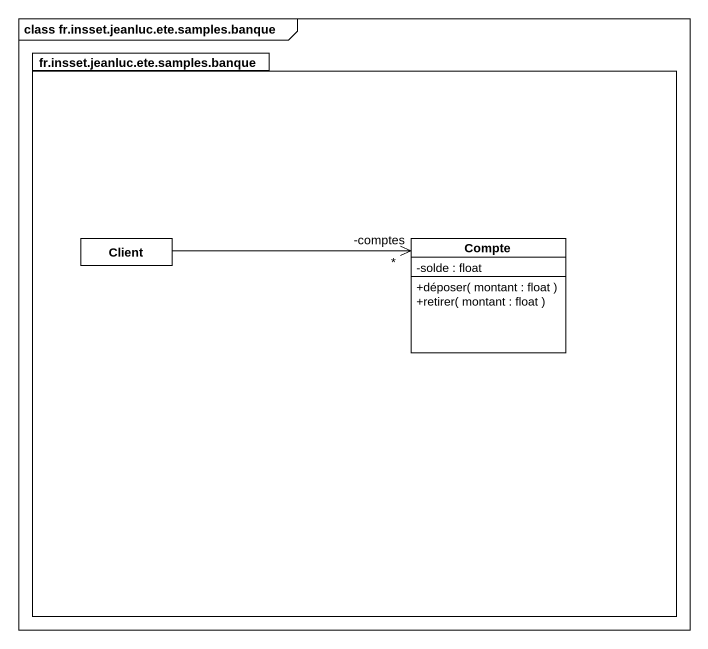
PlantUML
@startuml
mainframe class fr.insset.jeanluc.ete.samples.banque
hide circle
hide empty members
skinparam classAttributeIconSize 0
package "fr.insset.jeanluc.ete.samples.banque" as fr_insset_jeanluc_ete {
  class Client
  class Compte {
    -solde : float
    +déposer( montant : float )
    +retirer( montant : float )
  }
}
Client -right-> "-comptes\n*" Compte
@enduml
